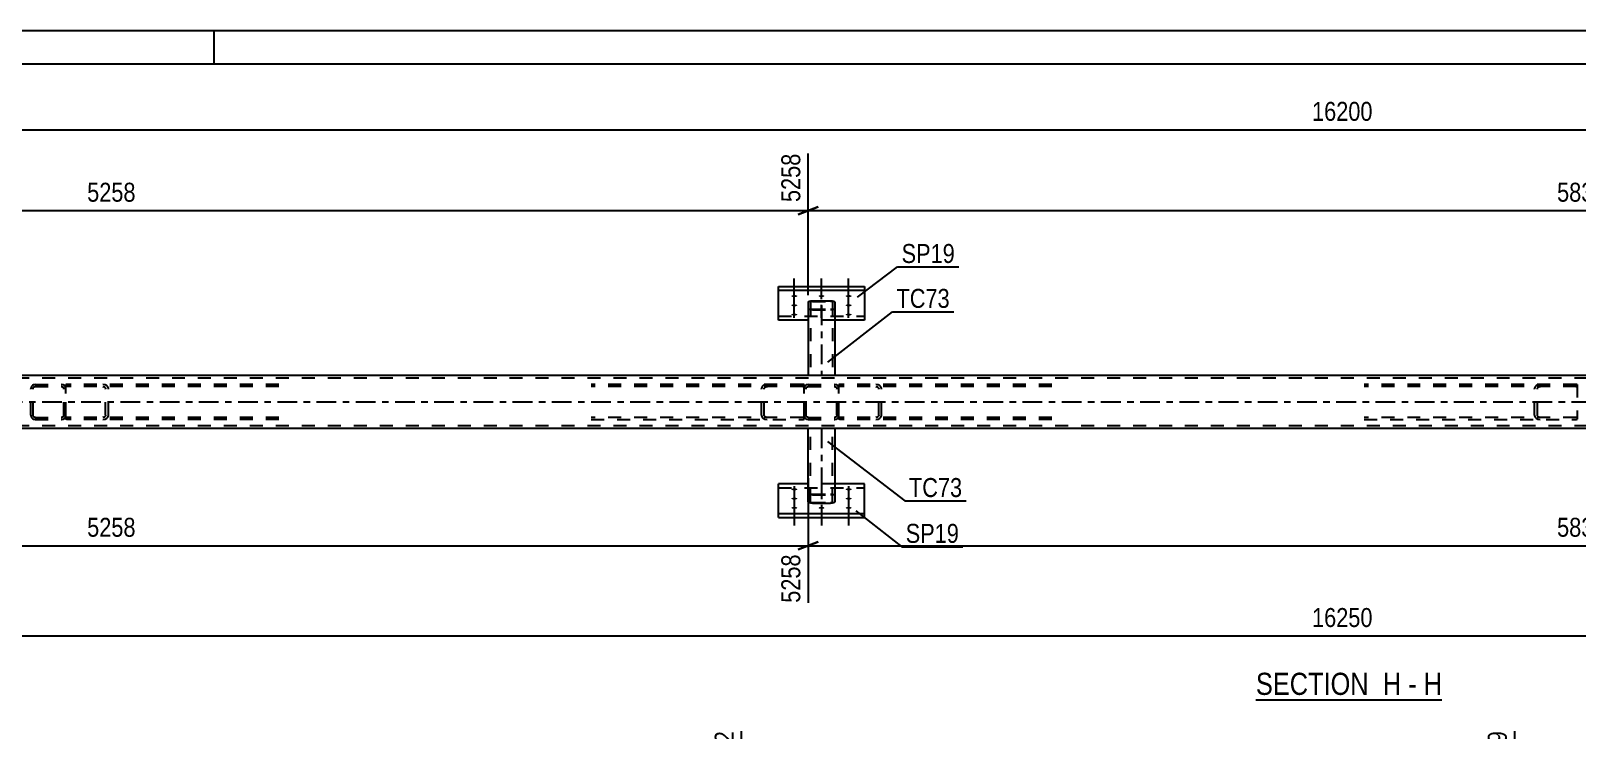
# Model space of a CAD drawing. Header units: millimetres. Extents: x -81 to 760, y -449 to 145.
# Drawn here: x 102.4 to 335.8, y 39.8 to 145.3 of the extents above; entities that cross this region are included whole.
import ezdxf

# ---------------------------------------------------------------- set-up
doc = ezdxf.new("R2010")
doc.units = ezdxf.units.MM
doc.linetypes.add('DXK_LINE_DOT2', pattern=[3.9198, 1.9599, -1.9599])
doc.linetypes.add('DXK_LINE_DOT3', pattern=[5.9187, 2.979, -0.9799, 0.9799, -0.9799])
doc.styles.add('Arial Narrow', font='ARIALN.TTF', dxfattribs={"height": 0.2})

# ---------------------------------------------------------------- blocks, each defined once
blk = doc.blocks.new('Unknown-122569792-1134')
at = {"color": 5, "linetype": 'Continuous'}
for p, q in [((760.08, 145.34), (-80.92, 145.34)), ((130.08, 140.34), (130.08, 145.34)), ((755.08, 140.34), (-75.92, 140.34))]:
    blk.add_line(p, q, dxfattribs=at)
blk = doc.blocks.new('Unknown-122569792-20 - 2275')
at = {"color": 6, "linetype": 'Continuous'}
blk.add_line((287.3, 44.33), (315.37, 44.33), dxfattribs=at)
at = {"color": 0, "linetype": 'Continuous'}
blk.add_wipeout([(305.41, 45.08), (305.41, 48.58), (287.3, 48.58), (287.3, 45.08)], dxfattribs=at)
at = {"color": 7, "linetype": 'Continuous', "style": 'Arial Narrow'}
blk.add_text('SECTION ', height=3.34, dxfattribs=at).set_placement((287.3, 45.08))
at = {"color": 0, "linetype": 'Continuous'}
blk.add_wipeout([(309.23, 45.08), (309.23, 48.58), (306.46, 48.58), (306.46, 45.08)], dxfattribs=at)
at = {"color": 7, "linetype": 'Continuous', "style": 'Arial Narrow'}
blk.add_text('H', height=3.34, dxfattribs=at).set_placement((306.46, 45.08))
at = {"color": 0, "linetype": 'Continuous'}
blk.add_wipeout([(311.56, 45.08), (311.56, 48.58), (310.28, 48.58), (310.28, 45.08)], dxfattribs=at)
at = {"color": 7, "linetype": 'Continuous', "style": 'Arial Narrow'}
blk.add_text('-', height=3.34, dxfattribs=at).set_placement((310.28, 45.08))
at = {"color": 0, "linetype": 'Continuous'}
blk.add_wipeout([(315.37, 45.08), (315.37, 48.58), (312.61, 48.58), (312.61, 45.08)], dxfattribs=at)
at = {"color": 7, "linetype": 'Continuous', "style": 'Arial Narrow'}
blk.add_text('H', height=3.34, dxfattribs=at).set_placement((312.61, 45.08))
blk = doc.blocks.new('Part-122569792-2392 - 2275')
at = {"color": 2, "linetype": 'Continuous'}
for p, q in [((219.74, 104.37), (219.79, 104.45)), ((219.74, 104.37), (219.74, 93.31)), ((219.79, 104.45), (219.93, 104.52)), ((219.93, 104.52), (220.13, 104.57)), ((220.13, 104.57), (220.38, 104.59)), ((220.38, 104.59), (223.1, 104.59)), ((223.1, 104.59), (223.34, 104.57)), ((223.34, 104.57), (223.55, 104.52)), ((223.55, 104.52), (223.69, 104.45)), ((223.69, 104.45), (223.74, 104.37)), ((223.74, 104.37), (223.74, 93.31)), ((223.69, 93.31), (219.75, 93.31)), ((223.73, 93.31), (223.69, 93.31))]:
    blk.add_line(p, q, dxfattribs=at)
at = {"color": 7, "linetype": 'DXK_LINE_DOT2'}
for p, q in [((219.79, 103.35), (219.74, 103.44)), ((219.93, 103.28), (219.79, 103.35)), ((220.13, 103.23), (219.93, 103.28)), ((220.08, 104.41), (220.06, 104.37)), ((220.06, 104.37), (220.06, 93.31)), ((220.06, 103.44), (220.08, 103.4)), ((220.15, 104.44), (220.08, 104.41)), ((220.08, 103.4), (220.15, 103.36)), ((220.38, 103.22), (220.13, 103.23)), ((220.26, 104.47), (220.15, 104.44)), ((220.15, 103.36), (220.26, 103.34)), ((220.38, 104.48), (220.26, 104.47)), ((220.26, 103.34), (220.38, 103.33)), ((220.38, 104.48), (223.1, 104.48)), ((220.38, 103.33), (223.1, 103.33)), ((220.38, 103.22), (223.1, 103.22)), ((223.22, 104.47), (223.1, 104.48)), ((223.1, 103.33), (223.22, 103.34)), ((223.34, 103.23), (223.1, 103.22)), ((223.33, 104.44), (223.22, 104.47)), ((223.22, 103.34), (223.33, 103.36)), ((223.39, 104.41), (223.33, 104.44)), ((223.33, 103.36), (223.34, 103.37)), ((223.34, 103.37), (223.39, 103.4)), ((223.55, 103.28), (223.34, 103.23)), ((223.42, 104.37), (223.39, 104.41)), ((223.39, 103.4), (223.42, 103.44)), ((223.42, 104.37), (223.42, 93.31)), ((223.69, 103.35), (223.55, 103.28)), ((223.74, 103.44), (223.69, 103.35)), ((219.75, 93.31), (219.74, 93.31)), ((219.74, 93.31), (219.75, 93.31)), ((223.39, 93.31), (223.42, 93.31)), ((223.74, 93.31), (223.73, 93.31)), ((223.73, 93.31), (223.74, 93.31))]:
    blk.add_line(p, q, dxfattribs=at)
at = {"color": 7, "linetype": 'DXK_LINE_DOT3'}
blk.add_line((221.74, 103.9), (221.74, 93.31), dxfattribs=at)
blk = doc.blocks.new('Part-122569792-2470 - 2275')
at = {"color": 7, "linetype": 'DXK_LINE_DOT2'}
for p, q in [((107.85, 91.95), (107.71, 91.93)), ((107.71, 86.69), (107.71, 91.93)), ((107.85, 91.63), (107.71, 91.61)), ((139.84, 91.95), (107.85, 91.95)), ((139.84, 91.63), (107.85, 91.63)), ((113.6, 91.9), (113.27, 91.95)), ((113.27, 91.63), (113.43, 91.61)), ((113.67, 91.43), (113.7, 91.31)), ((113.7, 87.31), (113.7, 91.31)), ((114.14, 91.31), (114.07, 91.55)), ((114.14, 87.31), (114.14, 91.31)), ((107.71, 87.01), (107.85, 86.99)), ((107.85, 86.67), (107.71, 86.69)), ((139.84, 86.99), (107.85, 86.99)), ((139.84, 86.67), (107.85, 86.67)), ((113.43, 87.01), (113.27, 86.99)), ((113.27, 86.67), (113.6, 86.72)), ((113.7, 87.31), (113.67, 87.19)), ((114.07, 87.07), (114.14, 87.31))]:
    blk.add_line(p, q, dxfattribs=at)
for centre, radius, start, end in [((113.33, 91.22), 0.396, 31.978, 75.1661), ((113.4, 91.14), 0.792, 31.978, 75.1661), ((113.33, 87.4), 0.396, 284.8339, 328.022), ((113.4, 87.48), 0.792, 284.8339, 328.022)]:
    blk.add_arc(centre, radius, start, end, dxfattribs=at)
blk = doc.blocks.new('Part-122569792-2420 - 2275')
at = {"color": 7, "linetype": 'DXK_LINE_DOT2'}
for p, q in [((580.38, 92.91), (9.41, 92.91)), ((223.73, 93.31), (219.75, 93.31)), ((580.38, 85.71), (9.41, 85.71)), ((223.73, 85.31), (219.75, 85.31))]:
    blk.add_line(p, q, dxfattribs=at)
at = {"color": 2, "linetype": 'Continuous'}
for p, q in [((219.75, 93.31), (14.21, 93.31)), ((453.08, 93.31), (223.73, 93.31)), ((219.75, 85.31), (14.21, 85.31)), ((453.08, 85.31), (223.73, 85.31))]:
    blk.add_line(p, q, dxfattribs=at)
at = {"color": 7, "linetype": 'DXK_LINE_DOT3'}
blk.add_line((9.41, 89.31), (580.38, 89.31), dxfattribs=at)
blk = doc.blocks.new('Bolt-122569792-2295 - 2275')
at = {"linetype": 'Continuous'}
for points in [[(217.64, 105.46), (217.73, 105.45), (217.82, 105.44), (217.9, 105.43), (217.97, 105.41), (218.02, 105.38), (218.06, 105.35), (218.08, 105.32), (218.08, 105.29), (218.06, 105.26), (218.02, 105.23), (217.97, 105.2), (217.9, 105.18), (217.82, 105.17), (217.73, 105.16), (217.64, 105.15), (217.55, 105.16), (217.46, 105.17), (217.38, 105.18), (217.31, 105.2), (217.26, 105.23), (217.22, 105.26), (217.2, 105.29), (217.2, 105.32), (217.22, 105.35), (217.26, 105.38), (217.31, 105.41), (217.38, 105.43), (217.46, 105.44), (217.55, 105.45)], [(221.74, 105.46), (221.83, 105.45), (221.92, 105.44), (222, 105.43), (222.07, 105.41), (222.12, 105.38), (222.16, 105.35), (222.18, 105.32), (222.18, 105.29), (222.16, 105.26), (222.12, 105.23), (222.07, 105.2), (222, 105.18), (221.92, 105.17), (221.83, 105.16), (221.74, 105.15), (221.65, 105.16), (221.56, 105.17), (221.48, 105.18), (221.41, 105.2), (221.36, 105.23), (221.32, 105.26), (221.3, 105.29), (221.3, 105.32), (221.32, 105.35), (221.36, 105.38), (221.41, 105.41), (221.48, 105.43), (221.56, 105.44), (221.65, 105.45)], [(225.84, 105.46), (225.93, 105.45), (226.02, 105.44), (226.1, 105.43), (226.17, 105.41), (226.22, 105.38), (226.26, 105.35), (226.28, 105.32), (226.28, 105.29), (226.26, 105.26), (226.22, 105.23), (226.17, 105.2), (226.1, 105.18), (226.02, 105.17), (225.93, 105.16), (225.84, 105.15), (225.75, 105.16), (225.66, 105.17), (225.58, 105.18), (225.51, 105.2), (225.46, 105.23), (225.42, 105.26), (225.4, 105.29), (225.4, 105.32), (225.42, 105.35), (225.46, 105.38), (225.51, 105.41), (225.58, 105.43), (225.66, 105.44), (225.75, 105.45)], [(217.64, 104.05), (217.73, 104.05), (217.82, 104.04), (217.9, 104.02), (217.97, 104), (218.02, 103.98), (218.06, 103.95), (218.08, 103.92), (218.08, 103.89), (218.06, 103.86), (218.02, 103.83), (217.97, 103.8), (217.9, 103.78), (217.82, 103.76), (217.73, 103.76), (217.64, 103.75), (217.55, 103.76), (217.46, 103.76), (217.38, 103.78), (217.31, 103.8), (217.26, 103.83), (217.22, 103.86), (217.2, 103.89), (217.2, 103.92), (217.22, 103.95), (217.26, 103.98), (217.31, 104), (217.38, 104.02), (217.46, 104.04), (217.55, 104.05)], [(225.84, 104.05), (225.93, 104.05), (226.02, 104.04), (226.1, 104.02), (226.17, 104), (226.22, 103.98), (226.26, 103.95), (226.28, 103.92), (226.28, 103.89), (226.26, 103.86), (226.22, 103.83), (226.17, 103.8), (226.1, 103.78), (226.02, 103.76), (225.93, 103.76), (225.84, 103.75), (225.75, 103.76), (225.66, 103.76), (225.58, 103.78), (225.51, 103.8), (225.46, 103.83), (225.42, 103.86), (225.4, 103.89), (225.4, 103.92), (225.42, 103.95), (225.46, 103.98), (225.51, 104), (225.58, 104.02), (225.66, 104.04), (225.75, 104.05)], [(217.64, 102.65), (217.73, 102.65), (217.82, 102.64), (217.9, 102.62), (217.97, 102.6), (218.02, 102.58), (218.06, 102.55), (218.08, 102.52), (218.08, 102.48), (218.06, 102.45), (218.02, 102.42), (217.97, 102.4), (217.9, 102.38), (217.82, 102.36), (217.73, 102.35), (217.64, 102.35), (217.55, 102.35), (217.46, 102.36), (217.38, 102.38), (217.31, 102.4), (217.26, 102.42), (217.22, 102.45), (217.2, 102.48), (217.2, 102.52), (217.22, 102.55), (217.26, 102.58), (217.31, 102.6), (217.38, 102.62), (217.46, 102.64), (217.55, 102.65)], [(225.84, 102.65), (225.93, 102.65), (226.02, 102.64), (226.1, 102.62), (226.17, 102.6), (226.22, 102.58), (226.26, 102.55), (226.28, 102.52), (226.28, 102.48), (226.26, 102.45), (226.22, 102.42), (226.17, 102.4), (226.1, 102.38), (226.02, 102.36), (225.93, 102.35), (225.84, 102.35), (225.75, 102.35), (225.66, 102.36), (225.58, 102.38), (225.51, 102.4), (225.46, 102.42), (225.42, 102.45), (225.4, 102.48), (225.4, 102.52), (225.42, 102.55), (225.46, 102.58), (225.51, 102.6), (225.58, 102.62), (225.66, 102.64), (225.75, 102.65)]]:
    blk.add_hatch(color=1, dxfattribs=at).paths.add_polyline_path(points)
at = {"color": 1, "linetype": 'Continuous'}
for p, q in [((217.64, 104.82), (217.64, 107.94)), ((221.74, 104.82), (221.74, 107.94)), ((225.84, 104.82), (225.84, 107.94)), ((217.64, 103.41), (217.64, 106.53)), ((217.64, 102.01), (217.64, 105.13)), ((225.84, 103.41), (225.84, 106.53)), ((225.84, 102.01), (225.84, 105.13))]:
    blk.add_line(p, q, dxfattribs=at)
at = {"color": 1, "linetype": 'DXK_LINE_DOT2'}
blk.add_line((221.74, 102.01), (221.74, 105.13), dxfattribs=at)
blk = doc.blocks.new('Bolt-122569792-2296 - 2275')
at = {"linetype": 'Continuous'}
for points in [[(217.64, 75.97), (217.55, 75.97), (217.46, 75.98), (217.38, 76), (217.31, 76.02), (217.26, 76.04), (217.22, 76.07), (217.2, 76.1), (217.2, 76.14), (217.22, 76.17), (217.26, 76.2), (217.31, 76.22), (217.38, 76.24), (217.46, 76.26), (217.55, 76.27), (217.64, 76.27), (217.73, 76.27), (217.82, 76.26), (217.9, 76.24), (217.97, 76.22), (218.02, 76.2), (218.06, 76.17), (218.08, 76.14), (218.08, 76.1), (218.06, 76.07), (218.02, 76.04), (217.97, 76.02), (217.9, 76), (217.82, 75.98), (217.73, 75.97)], [(217.64, 74.57), (217.55, 74.57), (217.46, 74.58), (217.38, 74.6), (217.31, 74.62), (217.26, 74.64), (217.22, 74.67), (217.2, 74.7), (217.2, 74.73), (217.22, 74.76), (217.26, 74.79), (217.31, 74.82), (217.38, 74.84), (217.46, 74.86), (217.55, 74.87), (217.64, 74.87), (217.73, 74.87), (217.82, 74.86), (217.9, 74.84), (217.97, 74.82), (218.02, 74.79), (218.06, 74.76), (218.08, 74.73), (218.08, 74.7), (218.06, 74.67), (218.02, 74.64), (217.97, 74.62), (217.9, 74.6), (217.82, 74.58), (217.73, 74.57)], [(225.84, 75.97), (225.75, 75.97), (225.66, 75.98), (225.58, 76), (225.51, 76.02), (225.46, 76.04), (225.42, 76.07), (225.4, 76.1), (225.4, 76.14), (225.42, 76.17), (225.46, 76.2), (225.51, 76.22), (225.58, 76.24), (225.66, 76.26), (225.75, 76.27), (225.84, 76.27), (225.93, 76.27), (226.02, 76.26), (226.1, 76.24), (226.17, 76.22), (226.22, 76.2), (226.26, 76.17), (226.28, 76.14), (226.28, 76.1), (226.26, 76.07), (226.22, 76.04), (226.17, 76.02), (226.1, 76), (226.02, 75.98), (225.93, 75.97)], [(225.84, 74.57), (225.75, 74.57), (225.66, 74.58), (225.58, 74.6), (225.51, 74.62), (225.46, 74.64), (225.42, 74.67), (225.4, 74.7), (225.4, 74.73), (225.42, 74.76), (225.46, 74.79), (225.51, 74.82), (225.58, 74.84), (225.66, 74.86), (225.75, 74.87), (225.84, 74.87), (225.93, 74.87), (226.02, 74.86), (226.1, 74.84), (226.17, 74.82), (226.22, 74.79), (226.26, 74.76), (226.28, 74.73), (226.28, 74.7), (226.26, 74.67), (226.22, 74.64), (226.17, 74.62), (226.1, 74.6), (226.02, 74.58), (225.93, 74.57)], [(217.64, 73.17), (217.55, 73.17), (217.46, 73.18), (217.38, 73.19), (217.31, 73.21), (217.26, 73.24), (217.22, 73.27), (217.2, 73.3), (217.2, 73.33), (217.22, 73.36), (217.26, 73.39), (217.31, 73.42), (217.38, 73.44), (217.46, 73.45), (217.55, 73.46), (217.64, 73.47), (217.73, 73.46), (217.82, 73.45), (217.9, 73.44), (217.97, 73.42), (218.02, 73.39), (218.06, 73.36), (218.08, 73.33), (218.08, 73.3), (218.06, 73.27), (218.02, 73.24), (217.97, 73.21), (217.9, 73.19), (217.82, 73.18), (217.73, 73.17)], [(221.74, 73.17), (221.65, 73.17), (221.56, 73.18), (221.48, 73.19), (221.41, 73.21), (221.36, 73.24), (221.32, 73.27), (221.3, 73.3), (221.3, 73.33), (221.32, 73.36), (221.36, 73.39), (221.41, 73.42), (221.48, 73.44), (221.56, 73.45), (221.65, 73.46), (221.74, 73.47), (221.83, 73.46), (221.92, 73.45), (222, 73.44), (222.07, 73.42), (222.12, 73.39), (222.16, 73.36), (222.18, 73.33), (222.18, 73.3), (222.16, 73.27), (222.12, 73.24), (222.07, 73.21), (222, 73.19), (221.92, 73.18), (221.83, 73.17)], [(225.84, 73.17), (225.75, 73.17), (225.66, 73.18), (225.58, 73.19), (225.51, 73.21), (225.46, 73.24), (225.42, 73.27), (225.4, 73.3), (225.4, 73.33), (225.42, 73.36), (225.46, 73.39), (225.51, 73.42), (225.58, 73.44), (225.66, 73.45), (225.75, 73.46), (225.84, 73.47), (225.93, 73.46), (226.02, 73.45), (226.1, 73.44), (226.17, 73.42), (226.22, 73.39), (226.26, 73.36), (226.28, 73.33), (226.28, 73.3), (226.26, 73.27), (226.22, 73.24), (226.17, 73.21), (226.1, 73.19), (226.02, 73.18), (225.93, 73.17)]]:
    blk.add_hatch(color=1, dxfattribs=at).paths.add_polyline_path(points)
at = {"color": 1, "linetype": 'Continuous'}
for p, q in [((217.64, 76.61), (217.64, 73.49)), ((217.64, 75.21), (217.64, 72.09)), ((225.84, 76.61), (225.84, 73.49)), ((225.84, 75.21), (225.84, 72.09)), ((217.64, 73.8), (217.64, 70.68)), ((221.74, 73.8), (221.74, 70.68)), ((225.84, 73.8), (225.84, 70.68))]:
    blk.add_line(p, q, dxfattribs=at)
at = {"color": 1, "linetype": 'DXK_LINE_DOT2'}
blk.add_line((221.74, 76.61), (221.74, 73.49), dxfattribs=at)
blk = doc.blocks.new('Part-122569792-2331 - 2275')
at = {"color": 7, "linetype": 'DXK_LINE_DOT2'}
for p, q in [((335.63, 91.95), (303.64, 91.95)), ((335.63, 91.63), (303.64, 91.63)), ((329.41, 91.55), (329.34, 91.31)), ((329.34, 87.31), (329.34, 91.31)), ((329.78, 91.31), (329.81, 91.43)), ((329.78, 87.31), (329.78, 91.31)), ((330.21, 91.95), (329.88, 91.9)), ((330.04, 91.61), (330.21, 91.63)), ((335.77, 91.93), (335.63, 91.95)), ((335.63, 91.63), (335.77, 91.61)), ((335.77, 91.93), (335.77, 86.69)), ((335.63, 86.99), (303.64, 86.99)), ((303.64, 86.67), (335.63, 86.67)), ((329.34, 87.31), (329.41, 87.07)), ((329.81, 87.19), (329.78, 87.31)), ((329.88, 86.72), (330.21, 86.67)), ((330.21, 86.99), (330.04, 87.01)), ((335.63, 86.99), (335.77, 87.01)), ((335.63, 86.67), (335.77, 86.69))]:
    blk.add_line(p, q, dxfattribs=at)
for centre, radius, start, end in [((330.08, 91.14), 0.792, 104.8339, 148.022), ((330.15, 91.22), 0.396, 104.8339, 148.022), ((330.08, 87.48), 0.792, 211.978, 255.1661), ((330.15, 87.4), 0.396, 211.978, 255.1661)]:
    blk.add_arc(centre, radius, start, end, dxfattribs=at)
blk = doc.blocks.new('Part-122569792-2332 - 2275')
at = {"color": 7, "linetype": 'DXK_LINE_DOT2'}
for p, q in [((224.52, 91.95), (224.38, 91.93)), ((224.38, 86.69), (224.38, 91.93)), ((224.52, 91.63), (224.38, 91.61)), ((256.51, 91.95), (224.52, 91.95)), ((256.51, 91.63), (224.52, 91.63)), ((230.27, 91.9), (229.94, 91.95)), ((229.94, 91.63), (230.1, 91.61)), ((230.34, 91.43), (230.37, 91.31)), ((230.37, 87.31), (230.37, 91.31)), ((230.8, 91.31), (230.74, 91.55)), ((230.8, 87.31), (230.8, 91.31)), ((224.38, 87.01), (224.52, 86.99)), ((224.52, 86.67), (224.38, 86.69)), ((256.51, 86.99), (224.52, 86.99)), ((256.51, 86.67), (224.52, 86.67)), ((230.1, 87.01), (229.94, 86.99)), ((229.94, 86.67), (230.27, 86.72)), ((230.37, 87.31), (230.34, 87.19)), ((230.74, 87.07), (230.8, 87.31))]:
    blk.add_line(p, q, dxfattribs=at)
for centre, radius, start, end in [((230, 91.22), 0.396, 31.978, 75.1661), ((230.06, 91.14), 0.792, 31.978, 75.1661), ((230, 87.4), 0.396, 284.8339, 328.022), ((230.06, 87.48), 0.792, 284.8339, 328.022)]:
    blk.add_arc(centre, radius, start, end, dxfattribs=at)
blk = doc.blocks.new('Part-122569792-2397 - 2275')
at = {"color": 2, "linetype": 'Continuous'}
for p, q in [((215.24, 101.68), (215.24, 106.73)), ((215.24, 106.73), (228.24, 106.73)), ((228.24, 106.13), (215.24, 106.13)), ((228.24, 106.73), (228.24, 101.68)), ((219.74, 101.68), (215.24, 101.68)), ((228.24, 101.68), (223.74, 101.68))]:
    blk.add_line(p, q, dxfattribs=at)
at = {"color": 7, "linetype": 'DXK_LINE_DOT2'}
for p, q in [((215.24, 102.28), (228.24, 102.28)), ((223.74, 101.68), (219.74, 101.68))]:
    blk.add_line(p, q, dxfattribs=at)
blk = doc.blocks.new('Part-122569792-2402 - 2275')
at = {"color": 2, "linetype": 'Continuous'}
for p, q in [((215.24, 71.89), (215.24, 76.94)), ((219.74, 76.94), (215.24, 76.94)), ((228.24, 76.94), (223.74, 76.94)), ((228.24, 71.89), (228.24, 76.94)), ((215.24, 72.49), (228.24, 72.49)), ((215.24, 71.89), (228.24, 71.89))]:
    blk.add_line(p, q, dxfattribs=at)
at = {"color": 7, "linetype": 'DXK_LINE_DOT2'}
for p, q in [((215.24, 76.34), (228.24, 76.34)), ((223.74, 76.94), (219.74, 76.94))]:
    blk.add_line(p, q, dxfattribs=at)
blk = doc.blocks.new('Part-122569792-2469 - 2275')
at = {"color": 7, "linetype": 'DXK_LINE_DOT2'}
for p, q in [((218.96, 91.95), (186.97, 91.95)), ((218.96, 91.63), (186.97, 91.63)), ((212.74, 91.55), (212.68, 91.31)), ((212.68, 87.31), (212.68, 91.31)), ((213.11, 91.31), (213.14, 91.43)), ((213.11, 87.31), (213.11, 91.31)), ((213.54, 91.95), (213.21, 91.9)), ((213.38, 91.61), (213.54, 91.63)), ((219.1, 91.93), (218.96, 91.95)), ((218.96, 91.63), (219.1, 91.61)), ((219.1, 86.69), (219.1, 91.93)), ((218.96, 86.99), (186.97, 86.99)), ((186.97, 86.67), (218.96, 86.67)), ((212.68, 87.31), (212.74, 87.07)), ((213.14, 87.19), (213.11, 87.31)), ((213.21, 86.72), (213.54, 86.67)), ((213.54, 86.99), (213.38, 87.01)), ((218.96, 86.99), (219.1, 87.01)), ((218.96, 86.67), (219.1, 86.69))]:
    blk.add_line(p, q, dxfattribs=at)
for centre, radius, start, end in [((213.41, 91.14), 0.792, 104.8339, 148.022), ((213.48, 91.22), 0.396, 104.8339, 148.022), ((213.41, 87.48), 0.792, 211.978, 255.1661), ((213.48, 87.4), 0.396, 211.978, 255.1661)]:
    blk.add_arc(centre, radius, start, end, dxfattribs=at)
blk = doc.blocks.new('Part-122569792-2450 - 2275')
at = {"color": 7, "linetype": 'DXK_LINE_DOT2'}
for p, q in [((219.15, 91.55), (219.1, 91.31)), ((219.1, 87.31), (219.1, 91.31)), ((219.42, 91.31), (219.44, 91.43)), ((219.42, 87.31), (219.42, 91.31)), ((219.74, 91.95), (219.49, 91.9)), ((219.62, 91.61), (219.74, 91.63)), ((219.74, 91.95), (223.74, 91.95)), ((219.74, 91.63), (223.74, 91.63)), ((223.98, 91.9), (223.74, 91.95)), ((223.74, 91.63), (223.86, 91.61)), ((224.04, 91.43), (224.06, 91.31)), ((224.06, 87.31), (224.06, 91.31)), ((224.38, 91.31), (224.33, 91.55)), ((224.38, 87.31), (224.38, 91.31)), ((219.1, 87.31), (219.15, 87.07)), ((219.44, 87.19), (219.42, 87.31)), ((219.49, 86.72), (219.74, 86.67)), ((219.74, 86.99), (219.62, 87.01)), ((219.74, 86.99), (223.74, 86.99)), ((219.74, 86.67), (223.74, 86.67)), ((223.86, 87.01), (223.74, 86.99)), ((223.74, 86.67), (223.98, 86.72)), ((224.06, 87.31), (224.04, 87.19)), ((224.33, 87.07), (224.38, 87.31))]:
    blk.add_line(p, q, dxfattribs=at)
for centre, radius, start, end in [((219.74, 91.31), 0.64, 112.5, 157.5), ((219.74, 91.31), 0.32, 112.5, 157.5), ((223.74, 91.31), 0.32, 22.5, 67.5), ((223.74, 91.31), 0.64, 22.5, 67.5), ((219.74, 87.31), 0.64, 202.5, 247.5), ((219.74, 87.31), 0.32, 202.5, 247.5), ((223.74, 87.31), 0.32, 292.5, 337.5), ((223.74, 87.31), 0.64, 292.5, 337.5)]:
    blk.add_arc(centre, radius, start, end, dxfattribs=at)
blk = doc.blocks.new('Part-122569792-2449 - 2275')
at = {"color": 7, "linetype": 'DXK_LINE_DOT2'}
for p, q in [((102.48, 91.55), (102.43, 91.31)), ((102.43, 87.31), (102.43, 91.31)), ((102.75, 91.31), (102.78, 91.43)), ((102.75, 87.31), (102.75, 91.31)), ((103.07, 91.95), (102.83, 91.9)), ((102.95, 91.61), (103.07, 91.63)), ((103.07, 91.95), (107.07, 91.95)), ((103.07, 91.63), (107.07, 91.63)), ((107.32, 91.9), (107.07, 91.95)), ((107.07, 91.63), (107.2, 91.61)), ((107.37, 91.43), (107.39, 91.31)), ((107.39, 87.31), (107.39, 91.31)), ((107.71, 91.31), (107.66, 91.55)), ((107.71, 87.31), (107.71, 91.31)), ((102.43, 87.31), (102.48, 87.07)), ((102.78, 87.19), (102.75, 87.31)), ((102.83, 86.72), (103.07, 86.67)), ((103.07, 86.99), (102.95, 87.01)), ((103.07, 86.99), (107.07, 86.99)), ((103.07, 86.67), (107.07, 86.67)), ((107.2, 87.01), (107.07, 86.99)), ((107.07, 86.67), (107.32, 86.72)), ((107.39, 87.31), (107.37, 87.19)), ((107.66, 87.07), (107.71, 87.31))]:
    blk.add_line(p, q, dxfattribs=at)
for centre, radius, start, end in [((103.07, 91.31), 0.64, 112.5, 157.5), ((103.07, 91.31), 0.32, 112.5, 157.5), ((107.07, 91.31), 0.32, 22.5, 67.5), ((107.07, 91.31), 0.64, 22.5, 67.5), ((103.07, 87.31), 0.64, 202.5, 247.5), ((103.07, 87.31), 0.32, 202.5, 247.5), ((107.07, 87.31), 0.32, 292.5, 337.5), ((107.07, 87.31), 0.64, 292.5, 337.5)]:
    blk.add_arc(centre, radius, start, end, dxfattribs=at)
blk = doc.blocks.new('Part-122569792-2458 - 2275')
at = {"color": 2, "linetype": 'Continuous'}
for p, q in [((219.74, 74.25), (219.74, 85.31)), ((223.73, 85.31), (219.75, 85.31)), ((223.74, 85.31), (223.74, 74.25)), ((219.79, 74.17), (219.74, 74.25)), ((219.93, 74.1), (219.79, 74.17)), ((220.13, 74.05), (219.93, 74.1)), ((220.38, 74.03), (220.13, 74.05)), ((220.38, 74.03), (223.1, 74.03)), ((223.34, 74.05), (223.1, 74.03)), ((223.55, 74.1), (223.34, 74.05)), ((223.69, 74.17), (223.55, 74.1)), ((223.74, 74.25), (223.69, 74.17))]:
    blk.add_line(p, q, dxfattribs=at)
at = {"color": 7, "linetype": 'DXK_LINE_DOT2'}
for p, q in [((219.75, 85.31), (219.74, 85.31)), ((219.74, 85.31), (219.75, 85.31)), ((220.06, 74.25), (220.06, 85.31)), ((223.33, 85.31), (223.34, 85.31)), ((223.39, 85.31), (223.42, 85.31)), ((223.42, 74.25), (223.42, 85.31)), ((223.73, 85.31), (223.74, 85.31)), ((223.74, 85.31), (223.73, 85.31)), ((219.74, 75.18), (219.79, 75.27)), ((219.79, 75.27), (219.93, 75.34)), ((219.93, 75.34), (220.13, 75.39)), ((220.08, 75.22), (220.06, 75.18)), ((220.15, 75.26), (220.08, 75.22)), ((220.13, 75.39), (220.38, 75.4)), ((220.26, 75.28), (220.15, 75.26)), ((220.38, 75.29), (220.26, 75.28)), ((220.38, 75.4), (223.1, 75.4)), ((220.38, 75.29), (223.1, 75.29)), ((223.1, 75.4), (223.34, 75.39)), ((223.22, 75.28), (223.1, 75.29)), ((223.33, 75.26), (223.22, 75.28)), ((223.33, 75.26), (223.34, 75.25)), ((223.34, 75.39), (223.55, 75.34)), ((223.34, 75.25), (223.39, 75.22)), ((223.42, 75.18), (223.39, 75.22)), ((223.55, 75.34), (223.69, 75.27)), ((223.69, 75.27), (223.74, 75.18)), ((220.06, 74.25), (220.08, 74.21)), ((220.08, 74.21), (220.15, 74.18)), ((220.15, 74.18), (220.26, 74.15)), ((220.26, 74.15), (220.38, 74.14)), ((220.38, 74.14), (223.1, 74.14)), ((223.1, 74.14), (223.22, 74.15)), ((223.22, 74.15), (223.33, 74.18)), ((223.33, 74.18), (223.39, 74.21)), ((223.39, 74.21), (223.42, 74.25))]:
    blk.add_line(p, q, dxfattribs=at)
at = {"color": 7, "linetype": 'DXK_LINE_DOT3'}
blk.add_line((221.74, 85.31), (221.74, 74.72), dxfattribs=at)
blk = doc.blocks.new('StraightDimension-122569792-8913 - 3516')
at = {"color": 7, "linetype": 'Continuous'}
for p, q in [((326.36, -5), (326.36, 39.62)), ((319.94, -5), (319.94, 35.12)), ((318.44, 25.91), (321.44, 27.11)), ((319.94, 26.51), (326.36, 26.51)), ((327.86, 27.11), (324.86, 25.91))]:
    blk.add_line(p, q, dxfattribs=at)
at = {"color": 0}
blk.add_wipeout([(326.49, 27.26), (326.49, 31.46), (319.81, 31.46), (319.81, 27.26)], dxfattribs=at)
at = {"color": 0, "linetype": 'Continuous'}
blk.add_wipeout([(325.76, 40.22), (321.56, 40.22), (321.56, 31.71), (325.76, 31.71)], dxfattribs=at)
at = {"color": 3, "linetype": 'Continuous', "style": 'Arial Narrow'}
blk.add_text('8159', height=2.863, rotation=90.0002, dxfattribs=at).set_placement((325.16, 32.31))
at = {"color": 3, "style": 'Arial Narrow'}
blk.add_text('161', height=2.863, dxfattribs=at).set_placement((320.41, 27.86))
blk = doc.blocks.new('StraightDimension-122569792-8916 - 3516')
at = {"color": 7, "linetype": 'Continuous'}
for p, q in [((209.69, -5), (209.69, 39.62)), ((203.27, -5), (203.27, 35.12)), ((201.77, 25.91), (204.77, 27.11)), ((203.27, 26.51), (209.69, 26.51)), ((211.19, 27.11), (208.19, 25.91))]:
    blk.add_line(p, q, dxfattribs=at)
at = {"color": 0}
blk.add_wipeout([(209.82, 27.26), (209.82, 31.46), (203.14, 31.46), (203.14, 27.26)], dxfattribs=at)
at = {"color": 0, "linetype": 'Continuous'}
blk.add_wipeout([(209.09, 40.22), (204.89, 40.22), (204.89, 31.71), (209.09, 31.71)], dxfattribs=at)
at = {"color": 3, "linetype": 'Continuous', "style": 'Arial Narrow'}
blk.add_text('5242', height=2.863, rotation=90.0002, dxfattribs=at).set_placement((208.49, 32.31))
at = {"color": 3, "style": 'Arial Narrow'}
blk.add_text('161', height=2.863, dxfattribs=at).set_placement((203.74, 27.86))
blk = doc.blocks.new('StraightDimension-122569792-2515 - 2275')
at = {"color": 7, "linetype": 'Continuous'}
for p, q in [((9.41, 84.31), (9.41, 64.48)), ((219.74, 77.78), (219.74, 58.99)), ((10.91, 68.21), (7.91, 67.01)), ((218.24, 67.01), (221.24, 68.21)), ((9.41, 67.61), (219.74, 67.61))]:
    blk.add_line(p, q, dxfattribs=at)
at = {"color": 0}
blk.add_wipeout([(118.83, 68.36), (118.83, 72.56), (110.32, 72.56), (110.32, 68.36)], dxfattribs=at)
at = {"color": 0, "linetype": 'Continuous'}
for points in [[(8.81, 66.91), (4.61, 66.91), (4.61, 63.88), (8.81, 63.88)], [(219.14, 66.91), (214.94, 66.91), (214.94, 58.39), (219.14, 58.39)]]:
    blk.add_wipeout(points, dxfattribs=at)
at = {"color": 3, "style": 'Arial Narrow'}
blk.add_text('5258', height=2.863, dxfattribs=at).set_placement((110.92, 68.96))
at = {"color": 3, "linetype": 'Continuous', "style": 'Arial Narrow'}
for s, height, p in [('0', 2.86, (8.21, 64.48)), ('5258', 2.863, (218.54, 58.99))]:
    blk.add_text(s, height=height, rotation=90.0002, dxfattribs=at).set_placement(p)
blk = doc.blocks.new('StraightDimension-122569792-2525 - 2275')
at = {"color": 7, "linetype": 'Continuous'}
for p, q in [((219.74, 77.78), (219.74, 58.99)), ((221.24, 68.21), (218.24, 67.01)), ((219.74, 67.61), (453.07, 67.61))]:
    blk.add_line(p, q, dxfattribs=at)
at = {"color": 0}
blk.add_wipeout([(340.66, 68.36), (340.66, 72.56), (332.15, 72.56), (332.15, 68.36)], dxfattribs=at)
at = {"color": 3, "style": 'Arial Narrow'}
blk.add_text('5833', height=2.863, dxfattribs=at).set_placement((332.75, 68.96))
blk = doc.blocks.new('StraightDimension-122569792-2572 - 2275')
at = {"color": 7, "linetype": 'Continuous'}
for p, q in [((219.74, 105.42), (219.74, 126.81)), ((9.41, 99.11), (9.41, 121.33)), ((10.91, 118.8), (7.91, 117.6)), ((9.41, 118.2), (219.74, 118.2)), ((218.24, 117.6), (221.24, 118.8))]:
    blk.add_line(p, q, dxfattribs=at)
at = {"color": 0, "linetype": 'Continuous'}
for points in [[(219.14, 127.41), (214.94, 127.41), (214.94, 118.9), (219.14, 118.9)], [(8.81, 121.93), (4.61, 121.93), (4.61, 118.9), (8.81, 118.9)]]:
    blk.add_wipeout(points, dxfattribs=at)
at = {"color": 0}
blk.add_wipeout([(118.83, 118.95), (118.83, 123.15), (110.32, 123.15), (110.32, 118.95)], dxfattribs=at)
at = {"color": 3, "linetype": 'Continuous', "style": 'Arial Narrow'}
for s, height, p in [('5258', 2.863, (218.54, 119.5)), ('0', 2.86, (8.21, 119.5))]:
    blk.add_text(s, height=height, rotation=90.0002, dxfattribs=at).set_placement(p)
at = {"color": 3, "style": 'Arial Narrow'}
blk.add_text('5258', height=2.863, dxfattribs=at).set_placement((110.92, 119.55))
blk = doc.blocks.new('StraightDimension-122569792-2595 - 2275')
at = {"color": 7, "linetype": 'Continuous'}
for p, q in [((219.74, 105.42), (219.74, 126.81)), ((221.24, 118.8), (218.24, 117.6)), ((219.74, 118.2), (453.07, 118.2))]:
    blk.add_line(p, q, dxfattribs=at)
at = {"color": 0}
blk.add_wipeout([(340.66, 118.95), (340.66, 123.15), (332.15, 123.15), (332.15, 118.95)], dxfattribs=at)
at = {"color": 3, "style": 'Arial Narrow'}
blk.add_text('5833', height=2.863, dxfattribs=at).set_placement((332.75, 119.55))
blk = doc.blocks.new('StraightDimension-122569792-2645 - 2275')
at = {"color": 7, "linetype": 'Continuous'}
blk.add_line((9.41, 130.41), (591.28, 130.41), dxfattribs=at)
at = {"color": 0}
blk.add_wipeout([(305.51, 131.16), (305.51, 135.36), (295.17, 135.36), (295.17, 131.16)], dxfattribs=at)
at = {"color": 3, "style": 'Arial Narrow'}
blk.add_text('16200', height=2.863, dxfattribs=at).set_placement((295.77, 131.76))
blk = doc.blocks.new('StraightDimension-122569792-2670 - 2275')
at = {"color": 7, "linetype": 'Continuous'}
blk.add_line((8.41, 53.98), (592.28, 53.98), dxfattribs=at)
at = {"color": 0}
blk.add_wipeout([(305.51, 54.73), (305.51, 58.93), (295.17, 58.93), (295.17, 54.73)], dxfattribs=at)
at = {"color": 3, "style": 'Arial Narrow'}
blk.add_text('16250', height=2.863, dxfattribs=at).set_placement((295.77, 55.33))
blk = doc.blocks.new('Mark-122569792-2388 - 2275')
at = {"color": 0}
blk.add_wipeout([(241.09, 103.52), (241.09, 106.52), (233.06, 106.52), (233.06, 103.52)], dxfattribs=at)
blk.add_wipeout([(241.09, 103.52), (241.09, 106.52), (233.06, 106.52), (233.06, 103.52)], dxfattribs=at)
at = {"color": 30, "linetype": 'Continuous'}
for p, q in [((222.68, 95.3), (232.46, 102.92)), ((232.46, 102.92), (241.69, 102.92))]:
    blk.add_line(p, q, dxfattribs=at)
at = {"color": 3, "style": 'Arial Narrow'}
blk.add_text('TC73', height=2.863, dxfattribs=at).set_placement((233.06, 103.52))
blk = doc.blocks.new('Mark-122569792-2393 - 2275')
at = {"color": 0}
blk.add_wipeout([(241.87, 110.3), (241.87, 113.3), (233.83, 113.3), (233.83, 110.3)], dxfattribs=at)
blk.add_wipeout([(241.87, 110.3), (241.87, 113.3), (233.83, 113.3), (233.83, 110.3)], dxfattribs=at)
at = {"color": 30, "linetype": 'Continuous'}
for p, q in [((227.15, 105.16), (233.23, 109.7)), ((233.23, 109.7), (242.47, 109.7))]:
    blk.add_line(p, q, dxfattribs=at)
at = {"color": 3, "style": 'Arial Narrow'}
blk.add_text('SP19', height=2.863, dxfattribs=at).set_placement((233.83, 110.3))
blk = doc.blocks.new('Mark-122569792-2398 - 2275')
at = {"color": 0}
blk.add_wipeout([(242.48, 68.04), (242.48, 71.04), (234.45, 71.04), (234.45, 68.04)], dxfattribs=at)
blk.add_wipeout([(242.48, 68.04), (242.48, 71.04), (234.45, 71.04), (234.45, 68.04)], dxfattribs=at)
at = {"color": 30, "linetype": 'Continuous'}
for p, q in [((226.9, 72.87), (233.85, 67.44)), ((233.85, 67.44), (243.08, 67.44))]:
    blk.add_line(p, q, dxfattribs=at)
at = {"color": 3, "style": 'Arial Narrow'}
blk.add_text('SP19', height=2.863, dxfattribs=at).set_placement((234.45, 68.04))
blk = doc.blocks.new('Mark-122569792-2454 - 2275')
at = {"color": 0}
blk.add_wipeout([(242.97, 74.96), (242.97, 77.96), (234.94, 77.96), (234.94, 74.96)], dxfattribs=at)
blk.add_wipeout([(242.97, 74.96), (242.97, 77.96), (234.94, 77.96), (234.94, 74.96)], dxfattribs=at)
at = {"color": 30, "linetype": 'Continuous'}
for p, q in [((222.66, 83.35), (234.34, 74.36)), ((234.34, 74.36), (243.57, 74.36))]:
    blk.add_line(p, q, dxfattribs=at)
at = {"color": 3, "style": 'Arial Narrow'}
blk.add_text('TC73', height=2.863, dxfattribs=at).set_placement((234.94, 74.96))

msp = doc.modelspace()

# ---------------------------------------------------------------- block references
for name in ['Unknown-122569792-1134', 'Bolt-122569792-2295 - 2275', 'Part-122569792-2397 - 2275', 'Part-122569792-2392 - 2275', 'Part-122569792-2420 - 2275', 'Part-122569792-2449 - 2275', 'Part-122569792-2470 - 2275', 'Part-122569792-2469 - 2275', 'Part-122569792-2450 - 2275', 'Part-122569792-2332 - 2275', 'Part-122569792-2331 - 2275', 'Part-122569792-2458 - 2275', 'Part-122569792-2402 - 2275', 'Bolt-122569792-2296 - 2275']:
    msp.add_blockref(name, (0, 0))

# ---------------------------------------------------------------- next in the draw order: block references
for name in ['StraightDimension-122569792-2572 - 2275', 'StraightDimension-122569792-2515 - 2275', 'Unknown-122569792-20 - 2275', 'StraightDimension-122569792-8916 - 3516', 'StraightDimension-122569792-8913 - 3516']:
    msp.add_blockref(name, (0, 0))

# ---------------------------------------------------------------- next in the draw order: block references
for name in ['StraightDimension-122569792-2595 - 2275', 'StraightDimension-122569792-2525 - 2275']:
    msp.add_blockref(name, (0, 0))

# ---------------------------------------------------------------- next in the draw order: block references
for name in ['StraightDimension-122569792-2645 - 2275', 'StraightDimension-122569792-2670 - 2275']:
    msp.add_blockref(name, (0, 0))

# ---------------------------------------------------------------- next in the draw order: block references
for name in ['Mark-122569792-2388 - 2275', 'Mark-122569792-2454 - 2275', 'Mark-122569792-2398 - 2275']:
    msp.add_blockref(name, (0, 0))

# ---------------------------------------------------------------- next in the draw order: block references
msp.add_blockref('Mark-122569792-2393 - 2275', (0, 0))

doc.saveas('drawing.dxf')
